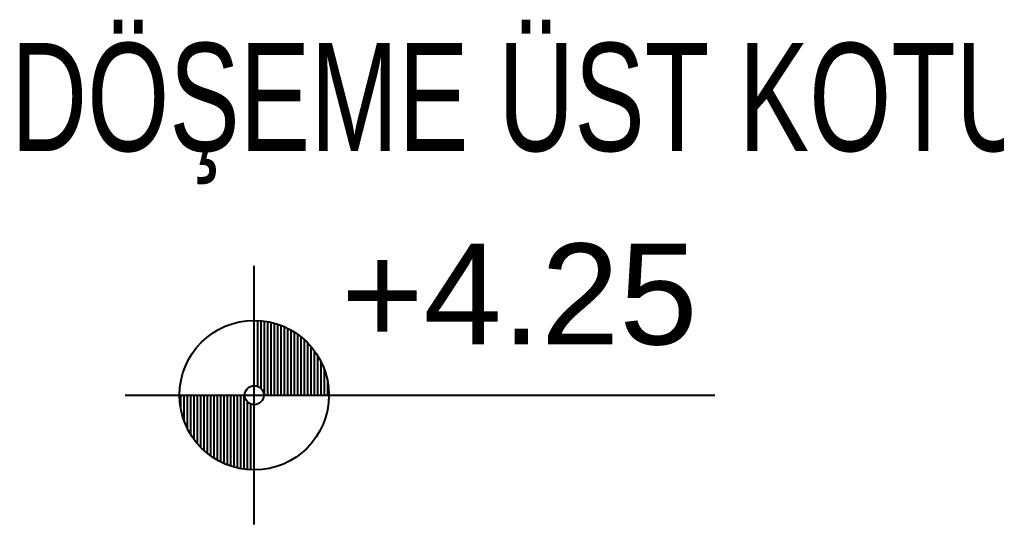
# Model space of a CAD drawing. Header units: centimetres. Extents: x 681015 to 688218, y 3995806 to 4004619.
# Drawn here: x 683120.7 to 683215.6, y 4001556.6 to 4001605.6 of the extents above; entities that cross this region are included whole.
import ezdxf

# ---------------------------------------------------------------- set-up
doc = ezdxf.new("R2010")
doc.units = ezdxf.units.CM
doc.header["$LTSCALE"] = 100
doc.header["$MEASUREMENT"] = 0
doc.layers.add('KOT', color=30, linetype='Continuous')
doc.layers.add('YZ1', color=7, linetype='Continuous')
doc.styles.add('OL', font='arial.ttf', dxfattribs={"width": 0.8, "height": 15})
doc.styles.add('TR', font='arial.ttf')

# ---------------------------------------------------------------- blocks, each defined once
blk = doc.blocks.new('K')
at = {"layer": 'KOT'}
for p, q in [((0, -9.488), (0, 9.488)), ((0.245, 5.483), (0.245, 0.656)), ((0.49, 5.466), (0.49, 0.5)), ((0.735, 5.439), (0.735, 0)), ((0.98, 5.4), (0.98, 0)), ((1.225, 5.35), (1.225, 0)), ((1.47, 5.287), (1.47, 0)), ((1.715, 5.213), (1.715, 0)), ((1.96, 5.126), (1.96, 0)), ((2.205, 5.026), (2.205, 0)), ((2.45, 4.911), (2.45, 0)), ((2.695, 4.781), (2.695, 0)), ((2.94, 4.634), (2.94, 0)), ((3.185, 4.469), (3.185, 0)), ((3.43, 4.284), (3.43, 0)), ((3.675, 4.076), (3.675, 0)), ((3.92, 3.841), (3.92, 0)), ((4.165, 3.574), (4.165, 0)), ((4.41, 3.267), (4.41, 0)), ((4.655, 2.907), (4.655, 0)), ((4.9, 2.471), (4.9, 0)), ((5.145, 1.91), (5.145, 0)), ((5.39, 1.032), (5.39, 0)), ((-9.488, 0), (33.834, 0)), ((-5.39, -1.032), (-5.39, 0)), ((-5.145, -1.91), (-5.145, 0)), ((-4.9, -2.471), (-4.9, 0)), ((-4.655, -2.907), (-4.655, 0)), ((-4.41, -3.267), (-4.41, 0)), ((-4.165, -3.574), (-4.165, 0)), ((-3.92, -3.841), (-3.92, 0)), ((-3.675, -4.076), (-3.675, 0)), ((-3.43, -4.284), (-3.43, 0)), ((-3.185, -4.469), (-3.185, 0)), ((-2.94, -4.634), (-2.94, 0)), ((-2.695, -4.781), (-2.695, 0)), ((-2.45, -4.911), (-2.45, 0)), ((-2.205, -5.026), (-2.205, 0)), ((-1.96, -5.126), (-1.96, 0)), ((-1.715, -5.213), (-1.715, 0)), ((-1.47, -5.287), (-1.47, 0)), ((-1.225, -5.35), (-1.225, 0)), ((-0.98, -5.4), (-0.98, 0)), ((-0.735, -5.439), (-0.735, 0)), ((-0.49, -5.466), (-0.49, -0.5)), ((-0.245, -5.483), (-0.245, -0.656))]:
    blk.add_line(p, q, dxfattribs=at)
for radius in [5.488, 0.7]:
    blk.add_circle((0, 0), radius, dxfattribs=at)

msp = doc.modelspace()

# ---------------------------------------------------------------- block references
at = {"layer": 'KOT', "xscale": 1.3230000003241, "yscale": 1.3230000003241, "zscale": 1.3230000003241}
msp.add_blockref('K', (683143.477, 4001569.145), dxfattribs=at)

# ---------------------------------------------------------------- texts
at = {"layer": 'KOT', "style": 'TR'}
msp.add_text('+4.25', height=9.8, rotation=360, dxfattribs=at).set_placement((683151.927, 4001574.07))
at = {"layer": 'YZ1', "style": 'OL', "width": 0.7}
msp.add_text('DÖŞEME ÜST KOTU ', height=10.5, dxfattribs=at).set_placement((683119.822, 4001592.854))

doc.saveas('drawing.dxf')
